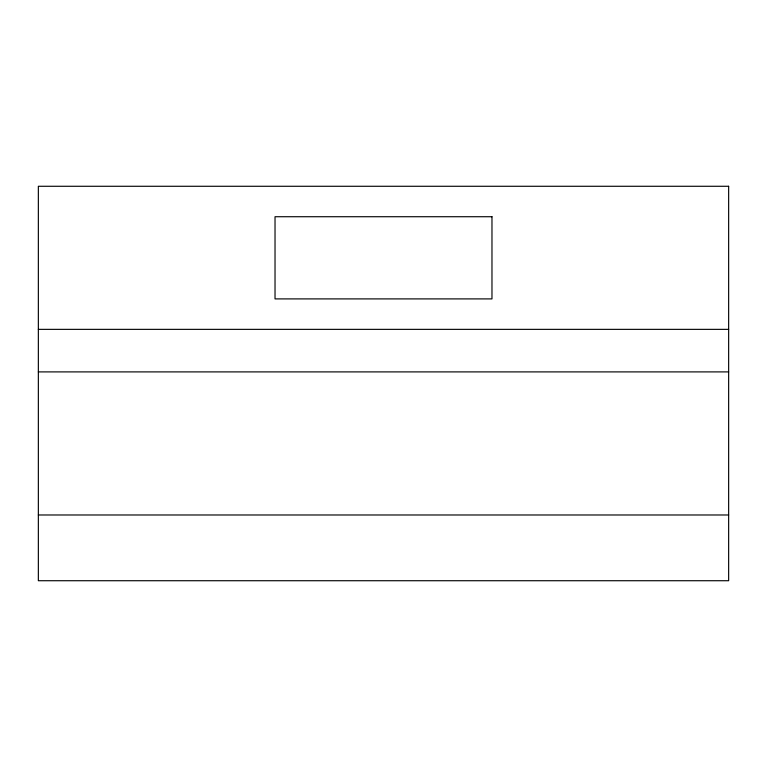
<?xml version="1.0" encoding="UTF-8"?>
<svg xmlns="http://www.w3.org/2000/svg" width="767" height="767" viewBox="0 0 767 767"><rect width="100%" height="100%" fill="white"/><g stroke="black" fill="none" stroke-linecap="round" stroke-linejoin="round"><path stroke-width="1.15" d="M38.35 329.359L728.65 329.359M38.35 371.899L728.65 371.899M38.35 514.983L728.65 514.983M728.65 186.276L38.35 186.276L38.35 580.724L728.65 580.724L728.65 186.276M491.973 216.725L275.027 216.725L275.027 298.9L491.973 298.9L491.973 216.725"/></g></svg>
